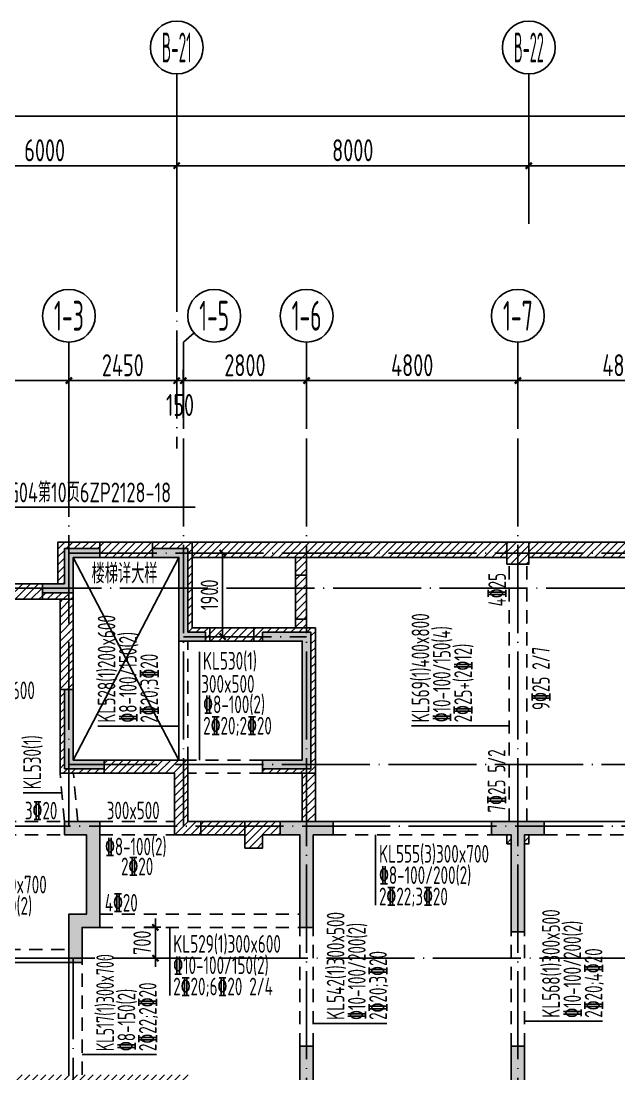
# Model space of a CAD drawing. Header units: millimetres. Extents: x 64473 to 386235, y 427387 to 703525.
# Drawn here: x 309309 to 322893, y 658515 to 682425 of the extents above; entities that cross this region are included whole.
import ezdxf
from ezdxf.enums import TextEntityAlignment as Align

# ---------------------------------------------------------------- set-up
doc = ezdxf.new("R2010")
doc.units = ezdxf.units.MM
doc.header["$LTSCALE"] = 100
doc.header["$PDMODE"] = 35
doc.header["$PDSIZE"] = 200
doc.linetypes.add('3', pattern=[5, 3, -2])
doc.linetypes.add('DOTE', pattern=[2.42, 2, -0.2, 0.02, -0.2])
for name, color, linetype in [('B-DIM', 1, 'Continuous'), ('B-TEXT', 7, 'Continuous'), ('B-开洞', 7, 'Continuous'), ('COLU', 7, 'Continuous'), ('colu-1层', 6, 'Continuous'), ('h填实-1层', 254, 'Continuous'), ('h斜线-1层', 7, 'Continuous'), ('h斜线-墙', 7, 'Continuous'), ('h斜线-柱', 7, 'Continuous'), ('L-AXIS', 3, 'Continuous'), ('L-dote', 253, 'DOTE'), ('L-TEXT', 6, 'Continuous'), ('Q-门框', 6, 'Continuous'), ('WALL', 3, 'Continuous'), ('wall-主楼', 2, 'Continuous'), ('垂直标注', 31, 'Continuous'), ('垂直钢筋', 27, 'Continuous'), ('梁', 4, 'Continuous'), ('梁虚线', 4, '3'), ('水平标注', 2, 'Continuous'), ('水平钢筋', 30, 'Continuous')]:
    doc.layers.add(name, color=color, linetype=linetype)
doc.styles.add('_TCH_AXIS', font='tssdeng.shx', dxfattribs={"width": 0.7, "bigfont": 'tssdchn.shx'})
doc.styles.add('COMPLEX', font='tssdeng.shx', dxfattribs={"width": 0.7, "bigfont": 'tssdchn.shx'})
doc.styles.get("Standard").update_dxf_attribs({"font": 'tssdeng.shx', "width": 0.7, "bigfont": 'tssdchn.shx'})
doc.styles.add('TSSD_Dimension', font='Tssdeng.shx', dxfattribs={"width": 0.7, "bigfont": 'tssdchn.shx'})
doc.dimstyles.new('TSSD_100_100$0', dxfattribs={"dimtxt": 300, "dimasz": 100, "dimexe": 250, "dimexo": 250, "dimgap": 100, "dimtad": 1, "dimdec": 0, "dimzin": 0, "dimdsep": 46, "dimtxsty": 'TSSD_Dimension', "dimblk": '_tsdbk', "dimblk1": '_tsdbk', "dimblk2": '_tsdbk', "dimsah": 1, "dimcen": 0, "dimclrt": 7, "dimadec": 0, "dimazin": 0, "dimtfac": 1, "dimtdec": 0, "dimtix": 1, "dimtmove": 2, "dimatfit": 3, "dimldrblk": '_tsdbk', "dimfxl": 1, "dimtolj": 1, "dimtzin": 0, "dimarcsym": 0})
pattern_1 = [(45, (8572.51, -7581.39), (-89.802561, 89.802561), [])]

# ---------------------------------------------------------------- blocks, each defined once
blk = doc.blocks.new('_tsdbk')
blk.add_line((-1, 0), (0, 0))
at = {"const_width": 0.5}
blk.add_lwpolyline([(-0.7, -0.7), (0.7, 0.7)], dxfattribs=at)
blk = doc.blocks.new('*D42')
at = {"layer": 'B-DIM', "color": 0, "lineweight": -2}
for p, q in [((312485, 661845), (312111, 661845)), ((312361, 661945), (312361, 662045)), ((312361, 661845), (312361, 661145)), ((312485, 661145), (312111, 661145)), ((312361, 661045), (312361, 660945))]:
    blk.add_line(p, q, dxfattribs=at)
at = {"layer": 'Defpoints', "color": 0}
for p in [(312735, 661845), (312361, 661145), (312735, 661145)]:
    blk.add_point(p, dxfattribs=at)
at = {"layer": 'B-DIM', "color": 0, "lineweight": -2, "xscale": 100, "yscale": 100, "zscale": 100}
for p, rotation in [((312361, 661845), 270), ((312361, 661145), 90)]:
    blk.add_blockref('_tsdbk', p, dxfattribs=dict(at, rotation=rotation))
at = {"layer": 'B-DIM', "color": 7, "insert": (312061, 661495), "char_height": 400, "attachment_point": 5, "rotation": 90, "style": 'TSSD_Dimension'}
blk.add_mtext('\\A1;700', dxfattribs=at)
blk = doc.blocks.new('*D44')
at = {"layer": 'B-DIM', "color": 0, "lineweight": -2}
for p, q in [((313889, 668545), (313889, 670245)), ((314085, 670345), (314139, 670345)), ((314085, 668445), (314139, 668445))]:
    blk.add_line(p, q, dxfattribs=at)
at = {"layer": 'Defpoints', "color": 0}
for p in [(313835, 670345), (313889, 670345), (313835, 668445)]:
    blk.add_point(p, dxfattribs=at)
at = {"layer": 'B-DIM', "color": 0, "lineweight": -2, "xscale": 100, "yscale": 100, "zscale": 100}
for p, rotation in [((313889, 670345), 90), ((313889, 668445), 270)]:
    blk.add_blockref('_tsdbk', p, dxfattribs=dict(at, rotation=rotation))
at = {"layer": 'B-DIM', "color": 7, "insert": (313589, 669395), "char_height": 400, "attachment_point": 5, "rotation": 90, "style": 'TSSD_Dimension'}
blk.add_mtext('\\A1;1900', dxfattribs=at)
blk = doc.blocks.new('*D61')
at = {"layer": 'Defpoints', "color": 0}
for p in [(359046, 680262), (196946, 678055), (359046, 678055)]:
    blk.add_point(p, dxfattribs=at)
at = {"layer": 'L-AXIS', "color": 0, "lineweight": -2}
for p, q in [((196946, 678305), (196946, 680512)), ((359046, 678305), (359046, 680512)), ((197046, 680262), (358946, 680262))]:
    blk.add_line(p, q, dxfattribs=at)
at = {"layer": 'L-AXIS', "color": 0, "lineweight": -2, "xscale": 100, "yscale": 100, "zscale": 100, "rotation": 180}
blk.add_blockref('_tsdbk', (196946, 680262), dxfattribs=at)
at = {"layer": 'L-AXIS', "color": 0, "lineweight": -2, "xscale": 100, "yscale": 100, "zscale": 100}
blk.add_blockref('_tsdbk', (359046, 680262), dxfattribs=at)
at = {"layer": 'L-AXIS', "color": 7, "insert": (250239, 680612), "char_height": 500, "attachment_point": 5, "style": 'TSSD_Dimension'}
blk.add_mtext('\\A1;162100', dxfattribs=at)
blk = doc.blocks.new('_AXISO')
blk.add_circle((0, 0), 0.5)
at = {"layer": 'B-TEXT', "style": 'COMPLEX', "width": 1.450893}
blk.add_attdef('A', text='', height=0.56, dxfattribs=at).set_placement((0.249375, -0.28), (0.749375, -0.28), align=Align.FIT)
blk = doc.blocks.new('*D621')
at = {"layer": 'Defpoints', "color": 0}
for p in [(315796, 674260), (315796, 673168), (320596, 673168)]:
    blk.add_point(p, dxfattribs=at)
at = {"layer": 'L-AXIS', "color": 0, "lineweight": -2}
for p, q in [((315796, 673418), (315796, 674510)), ((320596, 673418), (320596, 674510)), ((320496, 674260), (315896, 674260))]:
    blk.add_line(p, q, dxfattribs=at)
at = {"layer": 'L-AXIS', "color": 0, "lineweight": -2, "xscale": 100, "yscale": 100, "zscale": 100, "rotation": 180}
blk.add_blockref('_tsdbk', (315796, 674260), dxfattribs=at)
at = {"layer": 'L-AXIS', "color": 0, "lineweight": -2, "xscale": 100, "yscale": 100, "zscale": 100}
blk.add_blockref('_tsdbk', (320596, 674260), dxfattribs=at)
at = {"layer": 'L-AXIS', "color": 7, "insert": (318196, 674610), "char_height": 500, "attachment_point": 5, "style": 'TSSD_Dimension'}
blk.add_mtext('\\A1;4800', dxfattribs=at)
blk = doc.blocks.new('*D624')
at = {"layer": 'Defpoints', "color": 0}
for p in [(310396, 674260), (310396, 673168), (312846, 673168)]:
    blk.add_point(p, dxfattribs=at)
at = {"layer": 'L-AXIS', "color": 0, "lineweight": -2}
for p, q in [((310396, 673418), (310396, 674510)), ((312846, 673418), (312846, 674510)), ((312746, 674260), (310496, 674260))]:
    blk.add_line(p, q, dxfattribs=at)
at = {"layer": 'L-AXIS', "color": 0, "lineweight": -2, "xscale": 100, "yscale": 100, "zscale": 100, "rotation": 180}
blk.add_blockref('_tsdbk', (310396, 674260), dxfattribs=at)
at = {"layer": 'L-AXIS', "color": 0, "lineweight": -2, "xscale": 100, "yscale": 100, "zscale": 100}
blk.add_blockref('_tsdbk', (312846, 674260), dxfattribs=at)
at = {"layer": 'L-AXIS', "color": 7, "insert": (311621, 674610), "char_height": 500, "attachment_point": 5, "style": 'TSSD_Dimension'}
blk.add_mtext('\\A1;2450', dxfattribs=at)
blk = doc.blocks.new('*D625')
at = {"layer": 'Defpoints', "color": 0}
for p in [(306846, 674260), (306846, 673168), (310396, 673168)]:
    blk.add_point(p, dxfattribs=at)
at = {"layer": 'L-AXIS', "color": 0, "lineweight": -2}
for p, q in [((306846, 673418), (306846, 674510)), ((310396, 673418), (310396, 674510)), ((310296, 674260), (306946, 674260))]:
    blk.add_line(p, q, dxfattribs=at)
at = {"layer": 'L-AXIS', "color": 0, "lineweight": -2, "xscale": 100, "yscale": 100, "zscale": 100, "rotation": 180}
blk.add_blockref('_tsdbk', (306846, 674260), dxfattribs=at)
at = {"layer": 'L-AXIS', "color": 0, "lineweight": -2, "xscale": 100, "yscale": 100, "zscale": 100}
blk.add_blockref('_tsdbk', (310396, 674260), dxfattribs=at)
at = {"layer": 'L-AXIS', "color": 7, "insert": (308621, 674610), "char_height": 500, "attachment_point": 5, "style": 'TSSD_Dimension'}
blk.add_mtext('\\A1;3550', dxfattribs=at)
blk = doc.blocks.new('*D628')
at = {"layer": 'Defpoints', "color": 0}
for p in [(312996, 674260), (312996, 673168), (315796, 673168)]:
    blk.add_point(p, dxfattribs=at)
at = {"layer": 'L-AXIS', "color": 0, "lineweight": -2}
for p, q in [((312996, 673418), (312996, 674510)), ((315796, 673418), (315796, 674510)), ((315696, 674260), (313096, 674260))]:
    blk.add_line(p, q, dxfattribs=at)
at = {"layer": 'L-AXIS', "color": 0, "lineweight": -2, "xscale": 100, "yscale": 100, "zscale": 100, "rotation": 180}
blk.add_blockref('_tsdbk', (312996, 674260), dxfattribs=at)
at = {"layer": 'L-AXIS', "color": 0, "lineweight": -2, "xscale": 100, "yscale": 100, "zscale": 100}
blk.add_blockref('_tsdbk', (315796, 674260), dxfattribs=at)
at = {"layer": 'L-AXIS', "color": 7, "insert": (314396, 674610), "char_height": 500, "attachment_point": 5, "style": 'TSSD_Dimension'}
blk.add_mtext('\\A1;2800', dxfattribs=at)
blk = doc.blocks.new('*D629')
at = {"layer": 'Defpoints', "color": 0}
for p in [(312846, 674260), (312846, 673168), (312996, 673168)]:
    blk.add_point(p, dxfattribs=at)
at = {"layer": 'L-AXIS', "color": 0, "lineweight": -2}
for p, q in [((312846, 673418), (312846, 674510)), ((312996, 673418), (312996, 674510)), ((312746, 674260), (312646, 674260)), ((312996, 674260), (312846, 674260)), ((313096, 674260), (313196, 674260))]:
    blk.add_line(p, q, dxfattribs=at)
at = {"layer": 'L-AXIS', "color": 0, "lineweight": -2, "xscale": 100, "yscale": 100, "zscale": 100}
blk.add_blockref('_tsdbk', (312846, 674260), dxfattribs=at)
at = {"layer": 'L-AXIS', "color": 0, "lineweight": -2, "xscale": 100, "yscale": 100, "zscale": 100, "rotation": 180}
blk.add_blockref('_tsdbk', (312996, 674260), dxfattribs=at)
at = {"layer": 'L-AXIS', "color": 7, "insert": (312921, 673706), "char_height": 500, "attachment_point": 5, "style": 'TSSD_Dimension'}
blk.add_mtext('\\A1;150', dxfattribs=at)
blk = doc.blocks.new('*D636')
at = {"layer": 'Defpoints', "color": 0}
for p in [(325396, 674260), (320596, 673168), (325396, 673168)]:
    blk.add_point(p, dxfattribs=at)
at = {"layer": 'L-AXIS', "color": 0, "lineweight": -2}
for p, q in [((320596, 673418), (320596, 674510)), ((325396, 673418), (325396, 674510)), ((320696, 674260), (325296, 674260))]:
    blk.add_line(p, q, dxfattribs=at)
at = {"layer": 'L-AXIS', "color": 0, "lineweight": -2, "xscale": 100, "yscale": 100, "zscale": 100, "rotation": 180}
blk.add_blockref('_tsdbk', (320596, 674260), dxfattribs=at)
at = {"layer": 'L-AXIS', "color": 0, "lineweight": -2, "xscale": 100, "yscale": 100, "zscale": 100}
blk.add_blockref('_tsdbk', (325396, 674260), dxfattribs=at)
at = {"layer": 'L-AXIS', "color": 7, "insert": (322996, 674610), "char_height": 500, "attachment_point": 5, "style": 'TSSD_Dimension'}
blk.add_mtext('\\A1;4800', dxfattribs=at)
blk = doc.blocks.new('*D642')
at = {"layer": 'Defpoints', "color": 0}
for p in [(320846, 679141), (312846, 677820), (320846, 677820)]:
    blk.add_point(p, dxfattribs=at)
at = {"layer": 'L-AXIS', "color": 0, "lineweight": -2}
for p, q in [((312846, 678070), (312846, 679391)), ((320846, 678070), (320846, 679391)), ((312946, 679141), (320746, 679141))]:
    blk.add_line(p, q, dxfattribs=at)
at = {"layer": 'L-AXIS', "color": 0, "lineweight": -2, "xscale": 100, "yscale": 100, "zscale": 100, "rotation": 180}
blk.add_blockref('_tsdbk', (312846, 679141), dxfattribs=at)
at = {"layer": 'L-AXIS', "color": 0, "lineweight": -2, "xscale": 100, "yscale": 100, "zscale": 100}
blk.add_blockref('_tsdbk', (320846, 679141), dxfattribs=at)
at = {"layer": 'L-AXIS', "color": 7, "insert": (316846, 679491), "char_height": 500, "attachment_point": 5, "style": 'TSSD_Dimension'}
blk.add_mtext('\\A1;8000', dxfattribs=at)
blk = doc.blocks.new('*D643')
at = {"layer": 'Defpoints', "color": 0}
for p in [(312846, 679141), (306846, 677820), (312846, 677820)]:
    blk.add_point(p, dxfattribs=at)
at = {"layer": 'L-AXIS', "color": 0, "lineweight": -2}
for p, q in [((306846, 678070), (306846, 679391)), ((312846, 678070), (312846, 679391)), ((306946, 679141), (312746, 679141))]:
    blk.add_line(p, q, dxfattribs=at)
at = {"layer": 'L-AXIS', "color": 0, "lineweight": -2, "xscale": 100, "yscale": 100, "zscale": 100, "rotation": 180}
blk.add_blockref('_tsdbk', (306846, 679141), dxfattribs=at)
at = {"layer": 'L-AXIS', "color": 0, "lineweight": -2, "xscale": 100, "yscale": 100, "zscale": 100}
blk.add_blockref('_tsdbk', (312846, 679141), dxfattribs=at)
at = {"layer": 'L-AXIS', "color": 7, "insert": (309846, 679491), "char_height": 500, "attachment_point": 5, "style": 'TSSD_Dimension'}
blk.add_mtext('\\A1;6000', dxfattribs=at)
blk = doc.blocks.new('*D644')
at = {"layer": 'Defpoints', "color": 0}
for p in [(328846, 679141), (320846, 677820), (328846, 677820)]:
    blk.add_point(p, dxfattribs=at)
at = {"layer": 'L-AXIS', "color": 0, "lineweight": -2}
for p, q in [((320846, 678070), (320846, 679391)), ((328846, 678070), (328846, 679391)), ((320946, 679141), (328746, 679141))]:
    blk.add_line(p, q, dxfattribs=at)
at = {"layer": 'L-AXIS', "color": 0, "lineweight": -2, "xscale": 100, "yscale": 100, "zscale": 100, "rotation": 180}
blk.add_blockref('_tsdbk', (320846, 679141), dxfattribs=at)
at = {"layer": 'L-AXIS', "color": 0, "lineweight": -2, "xscale": 100, "yscale": 100, "zscale": 100}
blk.add_blockref('_tsdbk', (328846, 679141), dxfattribs=at)
at = {"layer": 'L-AXIS', "color": 7, "insert": (324846, 679491), "char_height": 500, "attachment_point": 5, "style": 'TSSD_Dimension'}
blk.add_mtext('\\A1;8000', dxfattribs=at)

msp = doc.modelspace()

# ---------------------------------------------------------------- hatches: boundary and pattern name
at = {"layer": 'h填实-1层'}
for points in [[(310296.5, 669644.7), (309796.5, 669644.7), (309796.5, 669444.7), (310496.5, 669444.7), (310496.5, 670244.7), (311096.5, 670244.7), (311096.5, 670444.7), (310296.5, 670444.7)], [(313096.5, 668544.7), (313496.5, 668544.7), (313496.5, 668344.7), (312896.5, 668344.7), (312896.5, 670244.7), (312296.5, 670244.7), (312296.5, 670444.7), (313096.5, 670444.7)], [(315896.5, 665444.7), (314796.5, 665444.7), (314796.5, 665644.7), (315696.5, 665644.7), (315696.5, 668344.7), (314796.5, 668344.7), (314796.5, 668544.7), (315896.5, 668544.7)], [(310496.5, 665644.7), (311196.5, 665644.7), (311196.5, 665444.7), (310296.5, 665444.7), (310296.5, 667244.7), (310496.5, 667244.7)], [(310396.5, 662144.7), (310396.5, 661044.7), (310696.5, 661044.7), (310696.5, 661844.7), (311096.5, 661844.7), (311096.5, 664244.7), (310296.5, 664244.7), (310296.5, 663944.7), (310796.5, 663944.7), (310796.5, 662144.7)], [(316396.5, 664244.7), (316396.5, 663944.7), (315946.5, 663944.7), (315946.5, 661844.7), (315646.5, 661844.7), (315646.5, 663944.7), (315196.5, 663944.7), (315196.5, 664244.7), (315946.5, 664244.7)], [(321196.5, 664244.7), (321196.5, 663944.7), (320746.5, 663944.7), (320746.5, 661744.7), (320446.5, 661744.7), (320446.5, 663944.7), (319996.5, 663944.7), (319996.5, 664244.7), (320746.5, 664244.7)], [(315196.5, 655944.7), (315196.5, 656244.7), (315646.5, 656244.7), (315646.5, 659144.7), (315946.5, 659144.7), (315946.5, 656244.7), (316396.5, 656244.7), (316396.5, 655944.7)], [(321096.5, 655944.7), (320446.5, 655944.7), (320096.5, 655944.7), (320096.5, 656244.7), (320446.5, 656244.7), (320446.5, 659144.7), (320746.5, 659144.7), (320746.5, 656244.7), (321096.5, 656244.7)]]:
    msp.add_hatch(color=256, dxfattribs=at).paths.add_polyline_path(points)
at = {"layer": 'h斜线-1层'}
h = msp.add_hatch(dxfattribs=at)
h.set_pattern_fill('ANSI31', color=256, scale=40, style=0)
h.paths.add_polyline_path([(311096.5, 670594.7), (310146.5, 670594.7), (310146.5, 669644.7), (310296.5, 669644.7), (310296.5, 670444.7), (311096.5, 670444.7)])
h.paths.add_polyline_path([(310496.5, 669444.7), (309796.5, 669444.7), (309796.5, 669294.7), (310496.5, 669294.7)])
h = msp.add_hatch(dxfattribs=at)
h.set_pattern_fill('ANSI31', color=256, scale=40, style=0)
h.paths.add_polyline_path([(313196.5, 670594.7), (312296.5, 670594.7), (312296.5, 670444.7), (313096.5, 670444.7), (313096.5, 668544.7), (313496.5, 668544.7), (313496.5, 668344.7), (313596.5, 668344.7), (313596.5, 668644.7), (313196.5, 668644.7)])
h = msp.add_hatch(dxfattribs=at)
h.set_pattern_fill('ANSI31', color=256, scale=40, style=0)
h.paths.add_polyline_path([(314796.5, 668544.7), (315896.5, 668544.7), (315896.5, 665444.7), (314796.5, 665444.7), (314796.5, 665344.7), (315996.5, 665344.7), (315996.5, 668644.7), (314596.5, 668644.7), (314596.5, 668344.7), (314796.5, 668344.7)])
h = msp.add_hatch(dxfattribs=at)
h.set_pattern_fill('ANSI31', color=256, scale=40, style=0)
h.paths.add_polyline_path([(311196.5, 665444.7), (310296.5, 665444.7), (310296.5, 667244.7), (310196.5, 667244.7), (310196.5, 665344.7), (311196.5, 665344.7)])
h = msp.add_hatch(dxfattribs=at)
h.set_pattern_fill('ANSI31', color=256, scale=40, style=0)
h.paths.add_polyline_path([(320846.5, 663944.7), (320746.5, 663944.7), (320746.5, 663744.7), (320846.5, 663744.7)])
h.paths.add_polyline_path([(320446.5, 663944.7), (320346.5, 663944.7), (320346.5, 663744.7), (320446.5, 663744.7)])
at = {"layer": 'h斜线-墙'}
h = msp.add_hatch(dxfattribs=at)
h.set_pattern_fill('ANSI31', color=256, scale=40, style=0)
h.set_pattern_definition(pattern_1)
h.paths.add_polyline_path([(311096.5, 670594.7), (312296.5, 670594.7), (312296.5, 670244.7), (311096.5, 670244.7)])
h = msp.add_hatch(dxfattribs=at)
h.set_pattern_fill('ANSI31', color=256, scale=40, style=0)
h.set_pattern_definition(pattern_1)
h.paths.add_polyline_path([(313196.5, 670594.7), (320346.5, 670594.7), (320346.5, 670244.7), (313196.5, 670244.7)])
h = msp.add_hatch(dxfattribs=at)
h.set_pattern_fill('ANSI31', color=256, scale=40, style=0)
h.set_pattern_definition(pattern_1)
h.paths.add_polyline_path([(320846.5, 670594.7), (325146.5, 670594.7), (325146.5, 670244.7), (320846.5, 670244.7)])
h = msp.add_hatch(dxfattribs=at)
h.set_pattern_fill('ANSI31', color=256, scale=40, style=0)
h.set_pattern_definition(pattern_1)
h.paths.add_polyline_path([(315546.5, 669844.7), (315796.5, 669844.7), (315796.5, 670244.7), (315546.5, 670244.7)])
h = msp.add_hatch(dxfattribs=at)
h.set_pattern_fill('ANSI31', color=256, scale=40, style=0)
h.set_pattern_definition(pattern_1)
h.paths.add_polyline_path([(315546.5, 669844.7), (315796.5, 669844.7), (315796.5, 668844.7), (315546.5, 668844.7)])
h = msp.add_hatch(dxfattribs=at)
h.set_pattern_fill('ANSI31', color=256, scale=40, style=0)
h.set_pattern_definition(pattern_1)
h.paths.add_polyline_path([(307796.5, 669644.7), (309796.5, 669644.7), (309796.5, 669294.7), (307796.5, 669294.7)])
h = msp.add_hatch(dxfattribs=at)
h.set_pattern_fill('ANSI31', color=256, scale=40, style=0)
h.set_pattern_definition(pattern_1)
h.paths.add_polyline_path([(310196.5, 667244.7), (310496.5, 667244.7), (310496.5, 669294.7), (310196.5, 669294.7)])
h = msp.add_hatch(dxfattribs=at)
h.set_pattern_fill('ANSI31', color=256, scale=40, style=0)
h.set_pattern_definition(pattern_1)
h.paths.add_polyline_path([(315796.5, 668644.7), (315796.5, 668844.7), (315546.5, 668844.7), (315546.5, 668644.7)])
h = msp.add_hatch(dxfattribs=at)
h.set_pattern_fill('ANSI31', color=256, scale=40, style=0)
h.set_pattern_definition(pattern_1)
h.paths.add_polyline_path([(313596.5, 668644.7), (314596.5, 668644.7), (314596.5, 668344.7), (313596.5, 668344.7)])
h = msp.add_hatch(dxfattribs=at)
h.set_pattern_fill('ANSI31', color=256, scale=40, style=0)
h.set_pattern_definition(pattern_1)
h.paths.add_polyline_path([(313096.5, 665644.7), (313096.5, 664244.7), (313396.5, 664244.7), (313396.5, 663944.7), (312796.5, 663944.7), (312796.5, 665344.7), (311196.5, 665344.7), (311196.5, 665644.7)])
h = msp.add_hatch(dxfattribs=at)
h.set_pattern_fill('ANSI31', color=256, scale=40, style=0)
h.set_pattern_definition(pattern_1)
h.paths.add_polyline_path([(315696.5, 664244.7), (315996.5, 664244.7), (315996.5, 665344.7), (315696.5, 665344.7)])
h = msp.add_hatch(dxfattribs=at)
h.set_pattern_fill('ANSI31', color=256, scale=40, style=0)
h.set_pattern_definition(pattern_1)
h.paths.add_polyline_path([(313396.5, 664244.7), (314396.5, 664244.7), (314396.5, 663944.7), (313396.5, 663944.7)])
h = msp.add_hatch(dxfattribs=at)
h.set_pattern_fill('ANSI31', color=256, scale=40, angle=-2e-12, style=0)
h.paths.add_polyline_path([(314396.5, 664244.7), (314396.5, 663644.7), (314796.5, 663644.7), (314796.5, 663944.7), (315196.5, 663944.7), (315196.5, 664244.7)])
h = msp.add_hatch(dxfattribs=at)
h.set_pattern_fill('ANSI31', color=256, scale=40, style=0)
h.set_pattern_definition(pattern_1)
edge = h.paths.add_edge_path()
edge.add_line((310396.5, 658194.7), (309496.5, 658194.7))
edge.add_line((309496.5, 658194.7), (309496.5, 655044.7))
edge.add_line((309496.5, 655044.7), (310396.5, 655044.7))
edge.add_line((310396.5, 655044.7), (310396.5, 655944.7))
edge.add_line((310396.5, 655944.7), (310696.5, 655944.7))
edge.add_line((310696.5, 655944.7), (310696.5, 654744.7))
edge.add_line((310696.5, 654744.7), (306146.5, 654744.7))
edge.add_arc((306146.5, 656894.7), 2150, 180, 270, ccw=False)
edge.add_line((303996.5, 656894.7), (303996.5, 661344.7))
edge.add_line((303996.5, 661344.7), (304296.5, 661344.7))
edge.add_line((304296.5, 661344.7), (304296.5, 656894.7))
edge.add_arc((306146.5, 656894.7), 1850, 180, 270)
edge.add_line((306146.5, 655044.7), (309196.5, 655044.7))
edge.add_line((309196.5, 655044.7), (309196.5, 658494.7))
edge.add_line((309196.5, 658494.7), (313146.5, 658494.7))
edge.add_line((313146.5, 658494.7), (313146.5, 658244.7))
edge.add_line((313146.5, 658244.7), (312546.5, 658244.7))
edge.add_line((312546.5, 658244.7), (312546.5, 656244.7))
edge.add_line((312546.5, 656244.7), (313146.5, 656244.7))
edge.add_line((313146.5, 656244.7), (313146.5, 655944.7))
edge.add_line((313146.5, 655944.7), (312096.5, 655944.7))
edge.add_line((312096.5, 655944.7), (312096.5, 656244.7))
edge.add_line((312096.5, 656244.7), (312296.5, 656244.7))
edge.add_line((312296.5, 656244.7), (312296.5, 658244.7))
edge.add_line((312296.5, 658244.7), (310696.5, 658244.7))
edge.add_line((310696.5, 658244.7), (310696.5, 656644.7))
edge.add_line((310696.5, 656644.7), (310396.5, 656644.7))
edge.add_line((310396.5, 656644.7), (310396.5, 658194.7))
at = {"layer": 'h斜线-柱'}
h = msp.add_hatch(dxfattribs=at)
h.set_pattern_fill('ANSI31', color=256, scale=40, style=0)
h.set_pattern_definition([(45, (-467527.32, -323147.44), (-89.802561, 89.802561), [])])
h.paths.add_polyline_path([(320346.5, 670094.7), (320846.5, 670094.7), (320846.5, 670594.7), (320346.5, 670594.7)])

# ---------------------------------------------------------------- linework, layer by layer
at = {"layer": 'B-开洞'}
for p, q in [((312896.5, 670244.7), (310496.5, 665644.7)), ((310496.5, 670244.7), (312896.5, 665644.7))]:
    msp.add_line(p, q, dxfattribs=at)
at = {"layer": 'COLU'}
msp.add_lwpolyline([(320346.5, 670094.7), (320846.5, 670094.7), (320846.5, 670594.7), (320346.5, 670594.7)], close=True, dxfattribs=at)
at = {"layer": 'colu-1层'}
for points in [[(310296.5, 669644.7), (309796.5, 669644.7), (309796.5, 669444.7), (310496.5, 669444.7), (310496.5, 670244.7), (311096.5, 670244.7), (311096.5, 670444.7), (310296.5, 670444.7)], [(313096.5, 668544.7), (313496.5, 668544.7), (313496.5, 668344.7), (312896.5, 668344.7), (312896.5, 670244.7), (312296.5, 670244.7), (312296.5, 670444.7), (313096.5, 670444.7)], [(315896.5, 665444.7), (314796.5, 665444.7), (314796.5, 665644.7), (315696.5, 665644.7), (315696.5, 668344.7), (314796.5, 668344.7), (314796.5, 668544.7), (315896.5, 668544.7)], [(310496.5, 665644.7), (311196.5, 665644.7), (311196.5, 665444.7), (310296.5, 665444.7), (310296.5, 667244.7), (310496.5, 667244.7)], [(310396.5, 662144.7), (310396.5, 661044.7), (310696.5, 661044.7), (310696.5, 661844.7), (311096.5, 661844.7), (311096.5, 664244.7), (310296.5, 664244.7), (310296.5, 663944.7), (310796.5, 663944.7), (310796.5, 662144.7)], [(316396.5, 664244.7), (316396.5, 663944.7), (315946.5, 663944.7), (315946.5, 661844.7), (315646.5, 661844.7), (315646.5, 663944.7), (315196.5, 663944.7), (315196.5, 664244.7), (315946.5, 664244.7)], [(321196.5, 664244.7), (321196.5, 663944.7), (320746.5, 663944.7), (320746.5, 661744.7), (320446.5, 661744.7), (320446.5, 663944.7), (319996.5, 663944.7), (319996.5, 664244.7), (320746.5, 664244.7)], [(315196.5, 655944.7), (315196.5, 656244.7), (315646.5, 656244.7), (315646.5, 659144.7), (315946.5, 659144.7), (315946.5, 656244.7), (316396.5, 656244.7), (316396.5, 655944.7)], [(321096.5, 655944.7), (320446.5, 655944.7), (320096.5, 655944.7), (320096.5, 656244.7), (320446.5, 656244.7), (320446.5, 659144.7), (320746.5, 659144.7), (320746.5, 656244.7), (321096.5, 656244.7)]]:
    msp.add_lwpolyline(points, close=True, dxfattribs=at)
at = {"layer": 'L-AXIS'}
for p, q in [((312846.5, 681225.4), (312846.5, 677819.9)), ((312846.5, 681225.4), (312846.5, 677819.9)), ((312846.5, 681225.4), (312846.5, 677819.9)), ((320846.5, 681225.4), (320846.5, 677819.9)), ((320846.5, 681225.4), (320846.5, 677819.9)), ((320846.5, 681225.4), (320846.5, 677819.9)), ((312996.5, 675133), (313240.9, 675342.6)), ((310396.5, 675133), (310396.5, 673167.5)), ((312996.5, 675133), (312996.5, 673167.5)), ((315796.5, 675133), (315796.5, 673167.5)), ((320596.5, 675133), (320596.5, 673167.5))]:
    msp.add_line(p, q, dxfattribs=at)
at = {"layer": 'L-dote', "ltscale": 10}
for p, q in [((312846.5, 677819.9), (312846.5, 672717.8)), ((310396.5, 673167.5), (310396.5, 664144.7)), ((312996.5, 672948.2), (312996.5, 664144.7)), ((315796.5, 672948.2), (315796.5, 649623.3)), ((320596.5, 672948.2), (320596.5, 649623.3)), ((310396.5, 670344.7), (366898.7, 670344.7)), ((292196.5, 669544.7), (366898.7, 669544.7)), ((312996.5, 668444.7), (315796.5, 668444.7)), ((310396.5, 665544.7), (366857.1, 665544.7)), ((301173.2, 664144.7), (366857.1, 664144.7)), ((304146.5, 661144.7), (366857.1, 661144.7)), ((310496.5, 649623.3), (310496.5, 661144.7))]:
    msp.add_line(p, q, dxfattribs=at)
at = {"layer": 'L-TEXT'}
msp.add_line((305060.2, 671389.1), (313267.8, 671389.1), dxfattribs=at)
at = {"layer": 'Q-门框'}
for points in [[(315546.5, 669844.7), (315796.5, 669844.7), (315796.5, 668844.7), (315546.5, 668844.7)], [(313596.5, 668644.7), (314596.5, 668644.7), (314596.5, 668344.7), (313596.5, 668344.7)], [(313396.5, 664244.7), (314396.5, 664244.7), (314396.5, 663944.7), (313396.5, 663944.7)]]:
    msp.add_lwpolyline(points, close=True, dxfattribs=at)
at = {"layer": 'WALL'}
for points in [[(311096.5, 670594.7), (312296.5, 670594.7), (312296.5, 670244.7), (311096.5, 670244.7)], [(313196.5, 670594.7), (320346.5, 670594.7), (320346.5, 670244.7), (313196.5, 670244.7)], [(320846.5, 670594.7), (325146.5, 670594.7), (325146.5, 670244.7), (320846.5, 670244.7)], [(315546.5, 669844.7), (315796.5, 669844.7), (315796.5, 670244.7), (315546.5, 670244.7)], [(307796.5, 669644.7), (309796.5, 669644.7), (309796.5, 669294.7), (307796.5, 669294.7)], [(310196.5, 667244.7), (310496.5, 667244.7), (310496.5, 669294.7), (310196.5, 669294.7)], [(315796.5, 668644.7), (315796.5, 668844.7), (315546.5, 668844.7), (315546.5, 668644.7)], [(313096.5, 665644.7), (313096.5, 664244.7), (313396.5, 664244.7), (313396.5, 663944.7), (312796.5, 663944.7), (312796.5, 665344.7), (311196.5, 665344.7), (311196.5, 665644.7)], [(315696.5, 664244.7), (315996.5, 664244.7), (315996.5, 665344.7), (315696.5, 665344.7)], [(314396.5, 664244.7), (314396.5, 663644.7), (314796.5, 663644.7), (314796.5, 663944.7), (315196.5, 663944.7), (315196.5, 664244.7)]]:
    msp.add_lwpolyline(points, close=True, dxfattribs=at)
at = {"layer": 'wall-主楼'}
for points in [[(310146.5, 669644.7), (309796.5, 669644.7), (309796.5, 669294.7), (310496.5, 669294.7), (310496.5, 670244.7), (311096.5, 670244.7), (311096.5, 670594.7), (310146.5, 670594.7)], [(313596.5, 668344.7), (313596.5, 668644.7), (313196.5, 668644.7), (313196.5, 670594.7), (312296.5, 670594.7), (312296.5, 670244.7), (312896.5, 670244.7), (312896.5, 668344.7)], [(315996.5, 665344.7), (315996.5, 668644.7), (314596.5, 668644.7), (314596.5, 668344.7), (315696.5, 668344.7), (315696.5, 665644.7), (314796.5, 665644.7), (314796.5, 665344.7)], [(311196.5, 665344.7), (310196.5, 665344.7), (310196.5, 667244.7), (310496.5, 667244.7), (310496.5, 665644.7), (311196.5, 665644.7)], [(310696.5, 661844.7), (311096.5, 661844.7), (311096.5, 664244.7), (310296.5, 664244.7), (310296.5, 663944.7), (310796.5, 663944.7), (310796.5, 662144.7), (310396.5, 662144.7), (310396.5, 661044.7), (310696.5, 661044.7)], [(315196.5, 663944.7), (315196.5, 664244.7), (316396.5, 664244.7), (316396.5, 663944.7), (315946.5, 663944.7), (315946.5, 661844.7), (315646.5, 661844.7), (315646.5, 663944.7)], [(315196.5, 655944.7), (315196.5, 656244.7), (315646.5, 656244.7), (315646.5, 659144.7), (315946.5, 659144.7), (315946.5, 656244.7), (316546.5, 656244.7), (316546.5, 655944.7)], [(320096.5, 655944.7), (320096.5, 656244.7), (320446.5, 656244.7), (320446.5, 659144.7), (320746.5, 659144.7), (320746.5, 656244.7), (321096.5, 656244.7), (321096.5, 655944.7)]]:
    msp.add_lwpolyline(points, close=True, dxfattribs=at)
msp.add_lwpolyline([(320446.5, 663744.7), (320446.5, 661744.7), (320746.5, 661744.7), (320746.5, 663744.7), (320846.5, 663744.7), (320846.5, 663944.7), (321196.5, 663944.7), (321196.5, 664244.7), (319996.5, 664244.7), (319996.5, 663944.7), (320346.5, 663944.7), (320346.5, 663744.7), (320446.5, 663744.7)], dxfattribs=at)
at = {"layer": '垂直标注'}
for p, q in [((311051.2, 666412.3), (312896.5, 666412.3)), ((318181.6, 666419.2), (320396.5, 666419.2)), ((322517.5, 659710.8), (320746.5, 659710.8)), ((317619.7, 659662.8), (315946.5, 659662.8)), ((312387.6, 658953.6), (310696.5, 658953.6))]:
    msp.add_line(p, q, dxfattribs=at)
at = {"layer": '梁'}
for p, q in [((312896.5, 665644.7), (312896.5, 668344.7)), ((316396.5, 664244.7), (319996.5, 664244.7)), ((321196.5, 664244.7), (324796.5, 664244.7)), ((306996.5, 661044.7), (310396.5, 661044.7)), ((310396.5, 658494.7), (310396.5, 661044.7))]:
    msp.add_line(p, q, dxfattribs=at)
at = {"layer": '梁虚线'}
for p, q in [((320396.5, 664244.7), (320396.5, 670094.7)), ((320796.5, 664244.7), (320796.5, 670094.7)), ((313096.5, 665644.7), (313096.5, 668344.7)), ((314796.5, 665644.7), (313096.5, 665644.7)), ((310296.5, 664244.7), (310196.5, 665344.7)), ((310597.7, 664244.8), (310497.7, 665344.8)), ((314796.5, 665344.7), (313096.5, 665344.7)), ((306396.5, 664244.7), (310296.5, 664244.7)), ((311096.5, 664244.7), (312796.5, 664244.7)), ((306396.5, 663944.7), (310296.5, 663944.7)), ((311096.5, 663944.7), (312796.5, 663944.7)), ((316396.5, 663944.7), (319996.5, 663944.7)), ((321196.5, 663944.7), (324796.5, 663944.7)), ((311096.5, 662144.7), (315646.5, 662144.7)), ((311096.5, 661844.7), (315646.5, 661844.7)), ((315646.5, 659144.7), (315646.5, 661844.7)), ((315946.5, 659144.7), (315946.5, 661844.7)), ((320446.5, 659144.7), (320446.5, 661744.7)), ((320746.5, 659144.7), (320746.5, 661744.7)), ((306996.5, 661344.7), (310396.5, 661344.7)), ((310696.5, 658494.7), (310696.5, 661044.7))]:
    msp.add_line(p, q, dxfattribs=at)
at = {"layer": '水平标注'}
for p, q in [((313360.4, 668098.5), (313360.4, 665644.7)), ((309359, 664899), (310231.1, 664899)), ((317361.4, 662345.4), (317361.4, 663944.7)), ((312686.1, 660300.3), (312686.1, 661844.7))]:
    msp.add_line(p, q, dxfattribs=at)

# ---------------------------------------------------------------- block references
at = {"layer": 'L-AXIS'}
ref = msp.add_blockref('_AXISO', (312846.5, 681825.4), dxfattribs=dict(at, xscale=1199.999999999997, yscale=1200, zscale=1200, rotation=359.9996457873818))
ref.add_attrib('A', 'B-21', dxfattribs={"color": 7, "height": 678.82, "rotation": 359.99965, "style": '_TCH_AXIS', "width": 0.272727}).set_placement((312507.1, 681486), (313185.9, 681486), align=Align.FIT)
ref = msp.add_blockref('_AXISO', (320846.5, 681825.4), dxfattribs=dict(at, xscale=1199.999999999997, yscale=1200, zscale=1200, rotation=359.9996457873818))
ref.add_attrib('A', 'B-22', dxfattribs={"color": 7, "height": 678.82, "rotation": 359.99965, "style": '_TCH_AXIS', "width": 0.256098}).set_placement((320507.1, 681486), (321185.9, 681486), align=Align.FIT)
ref = msp.add_blockref('_AXISO', (310396.5, 675733), dxfattribs=dict(at, xscale=1199.999999999997, yscale=1200, zscale=1200, rotation=359.9996457873818))
ref.add_attrib('A', '1-3', dxfattribs={"color": 7, "height": 678.82, "rotation": 359.99965, "style": '_TCH_AXIS', "width": 0.381818}).set_placement((310057.1, 675393.6), (310735.9, 675393.6), align=Align.FIT)
ref = msp.add_blockref('_AXISO', (313696.5, 675733), dxfattribs=dict(at, xscale=1199.999999999997, yscale=1200, zscale=1200, rotation=359.9996457873818))
ref.add_attrib('A', '1-5', dxfattribs={"color": 7, "height": 678.82, "rotation": 359.99965, "style": '_TCH_AXIS', "width": 0.381818}).set_placement((313357.1, 675393.6), (314035.9, 675393.6), align=Align.FIT)
ref = msp.add_blockref('_AXISO', (315796.5, 675733), dxfattribs=dict(at, xscale=1199.999999999997, yscale=1200, zscale=1200, rotation=359.9996457873818))
ref.add_attrib('A', '1-6', dxfattribs={"color": 7, "height": 678.82, "rotation": 359.99965, "style": '_TCH_AXIS', "width": 0.381818}).set_placement((315457.1, 675393.6), (316135.9, 675393.6), align=Align.FIT)
ref = msp.add_blockref('_AXISO', (320596.5, 675733), dxfattribs=dict(at, xscale=1199.999999999997, yscale=1200, zscale=1200, rotation=359.9996457873818))
ref.add_attrib('A', '1-7', dxfattribs={"color": 7, "height": 678.82, "rotation": 359.99965, "style": '_TCH_AXIS', "width": 0.381818}).set_placement((320257.1, 675393.6), (320935.9, 675393.6), align=Align.FIT)

# ---------------------------------------------------------------- texts
at = {"layer": 'B-开洞', "width": 0.7}
msp.add_text('楼梯详大样', height=450, dxfattribs=at).set_placement((310911.9, 669653.3, 0))
at = {"layer": 'L-TEXT', "width": 0.7}
msp.add_text('防倒塌棚架做法详图集05SFG04第10页6ZP2128-18', height=450, rotation=360, dxfattribs=at).set_placement((305134.6, 671496.5))
at = {"layer": '垂直标注'}
for s, height, width, p in [('KL528(1)200x600', 403, 0.65, (311454.2, 666492.9)), ('KL569(1)400x800', 403, 0.65, (318584.6, 666499.8)), ('%%1328-100/150(2)', 402, 0.65, (311937.8, 666492.9)), ('%%13210-100/150(4)', 402, 0.65, (319068.2, 666499.8)), ('2%%13325+(2%%13212)', 401, 0.65, (319551.8, 666499.8)), ('2%%13320;3%%13320', 401, 0.65, (312421.4, 666492.9)), ('KL542(1)300x500', 403, 0.65, (316657.3, 659743)), ('KL568(1)300x500', 403, 0.65, (321550.3, 659791.4)), ('%%13210-100/200(2)', 402, 0.65, (317138.5, 659743)), ('%%13210-100/200(2)', 402, 0.65, (322033.9, 659791.4)), ('2%%13320;4%%13320', 401, 0.65, (322517.5, 659791.4)), ('KL517(1)300x700', 403, 0.6, (311420.4, 659034.2)), ('2%%13320;3%%13320', 401, 0.65, (317619.7, 659743)), ('%%1328-150(2)', 402, 0.65, (311904, 659034.2)), ('2%%13322;2%%13320', 401, 0.65, (312387.6, 659034.2))]:
    msp.add_text(s, height=height, rotation=90, dxfattribs=dict(at, width=width)).set_placement(p)
at = {"layer": '垂直钢筋', "color": 0, "width": 0.65}
for s, p in [('4%%13325', (320324.8, 669133.5)), ('9%%13325 2/7', (321321, 666781.1)), ('7%%13325 5/2', (320313.8, 664454.2))]:
    msp.add_text(s, height=400, rotation=90, dxfattribs=at).set_placement(p)
at = {"layer": '水平标注', "width": 0.65}
for s, height, p in [('KL530(1)', 403, (313441.1, 667695.5)), ('300x500', 403, (313402.2, 667170.9)), ('KL497(2)300x600', 403, (307121.7, 667025)), ('%%1328-100(2)', 402, (313447.5, 666706.7)), ('2%%13320;2%%13320', 401, (313447.5, 666223.1)), ('KL555(3)300x700', 403, (317442, 663312.6)), ('%%1328-100/200(2)', 402, (317442, 662829)), ('KL500(1)300x700', 403, (307465.7, 662614.2)), ('%%1328-100/200(2)', 402, (307465.7, 662130.6)), ('2%%13322;3%%13320', 401, (317442, 662345.4)), ('KL529(1)300x600', 403, (312766.7, 661267.5)), ('%%13210-100/150(2)', 402, (312766.7, 660783.9)), ('2%%13320;6%%13320 2/4', 401, (312766.7, 660300.3))]:
    msp.add_text(s, height=height, dxfattribs=at).set_placement(p)
msp.add_text('KL530(1)', height=403, rotation=90, dxfattribs=at).set_placement((309762, 664979.6))
at = {"layer": '水平钢筋', "color": 0, "width": 0.65}
for s, p in [('3%%13320', (309396.7, 664295.6)), ('300x500', (311255, 664299.5)), ('%%1328-100(2)', (311217.6, 663479.3)), ('2%%13320', (311580.6, 663027.1)), ('4%%13320', (311211.9, 662202.7))]:
    msp.add_text(s, height=400, dxfattribs=at).set_placement(p)

# ---------------------------------------------------------------- dimensions: what is measured, and where the dimension line sits
at = {"layer": 'B-DIM'}
for base, p1, p2, picture, middle in [((313888.5, 670344.7), (313835.4, 668444.7), (313835.4, 670344.7), '*D44', (313588.5, 669394.7)), ((312361.1, 661144.7), (312735.2, 661844.7), (312735.2, 661144.7), '*D42', (312061.1, 661494.7))]:
    dim = msp.add_linear_dim(base=base, p1=p1, p2=p2, angle=90, dimstyle='TSSD_100_100$0', override={"dimtxt": 400}, dxfattribs=at)
    dim.commit()
    dim.dimension.update_dxf_attribs({"geometry": picture, "text_midpoint": middle})
at = {"layer": 'L-AXIS'}
dim = msp.add_linear_dim(base=(359046.5, 680262.3), p1=(196946.5, 678055.1), p2=(359046.5, 678055.1), dimstyle='TSSD_100_100$0', override={"dimtxt": 500}, dxfattribs=at)
dim.commit()
dim.dimension.update_dxf_attribs({"geometry": '*D61', "text_midpoint": (250239, 680612.3), "dimtype": 160})
for base, p1, p2, picture, middle in [((312846.5, 679141.4), (306846.5, 677819.9), (312846.5, 677819.9), '*D643', (309846.5, 679491.4)), ((320846.5, 679141.4), (312846.5, 677819.9), (320846.5, 677819.9), '*D642', (316846.5, 679491.4)), ((328846.5, 679141.4), (320846.5, 677819.9), (328846.5, 677819.9), '*D644', (324846.5, 679491.4)), ((325396.5, 674260), (320596.5, 673167.5), (325396.5, 673167.5), '*D636', (322996.5, 674610))]:
    dim = msp.add_linear_dim(base=base, p1=p1, p2=p2, dimstyle='TSSD_100_100$0', override={"dimtxt": 500}, dxfattribs=at)
    dim.commit()
    dim.dimension.update_dxf_attribs({"geometry": picture, "text_midpoint": middle})
for base, p1, p2, picture, middle in [((306846.5, 674260), (310396.5, 673167.5), (306846.5, 673167.5), '*D625', (308621.5, 674610)), ((310396.5, 674260), (312846.5, 673167.5), (310396.5, 673167.5), '*D624', (311621.5, 674610)), ((312996.5, 674260), (315796.5, 673167.5), (312996.5, 673167.5), '*D628', (314396.5, 674610)), ((315796.5, 674260), (320596.5, 673167.5), (315796.5, 673167.5), '*D621', (318196.5, 674610))]:
    dim = msp.add_linear_dim(base=base, p1=p1, p2=p2, angle=180, dimstyle='TSSD_100_100$0', override={"dimtxt": 500}, dxfattribs=at)
    dim.commit()
    dim.dimension.update_dxf_attribs({"geometry": picture, "text_midpoint": middle})
dim = msp.add_linear_dim(base=(312846.5, 674260), p1=(312996.5, 673167.5), p2=(312846.5, 673167.5), angle=180, dimstyle='TSSD_100_100$0', override={"dimtxt": 500}, dxfattribs=at)
dim.commit()
dim.dimension.update_dxf_attribs({"geometry": '*D629', "text_midpoint": (312921.5, 673705.8), "dimtype": 160})

doc.saveas('drawing.dxf')
